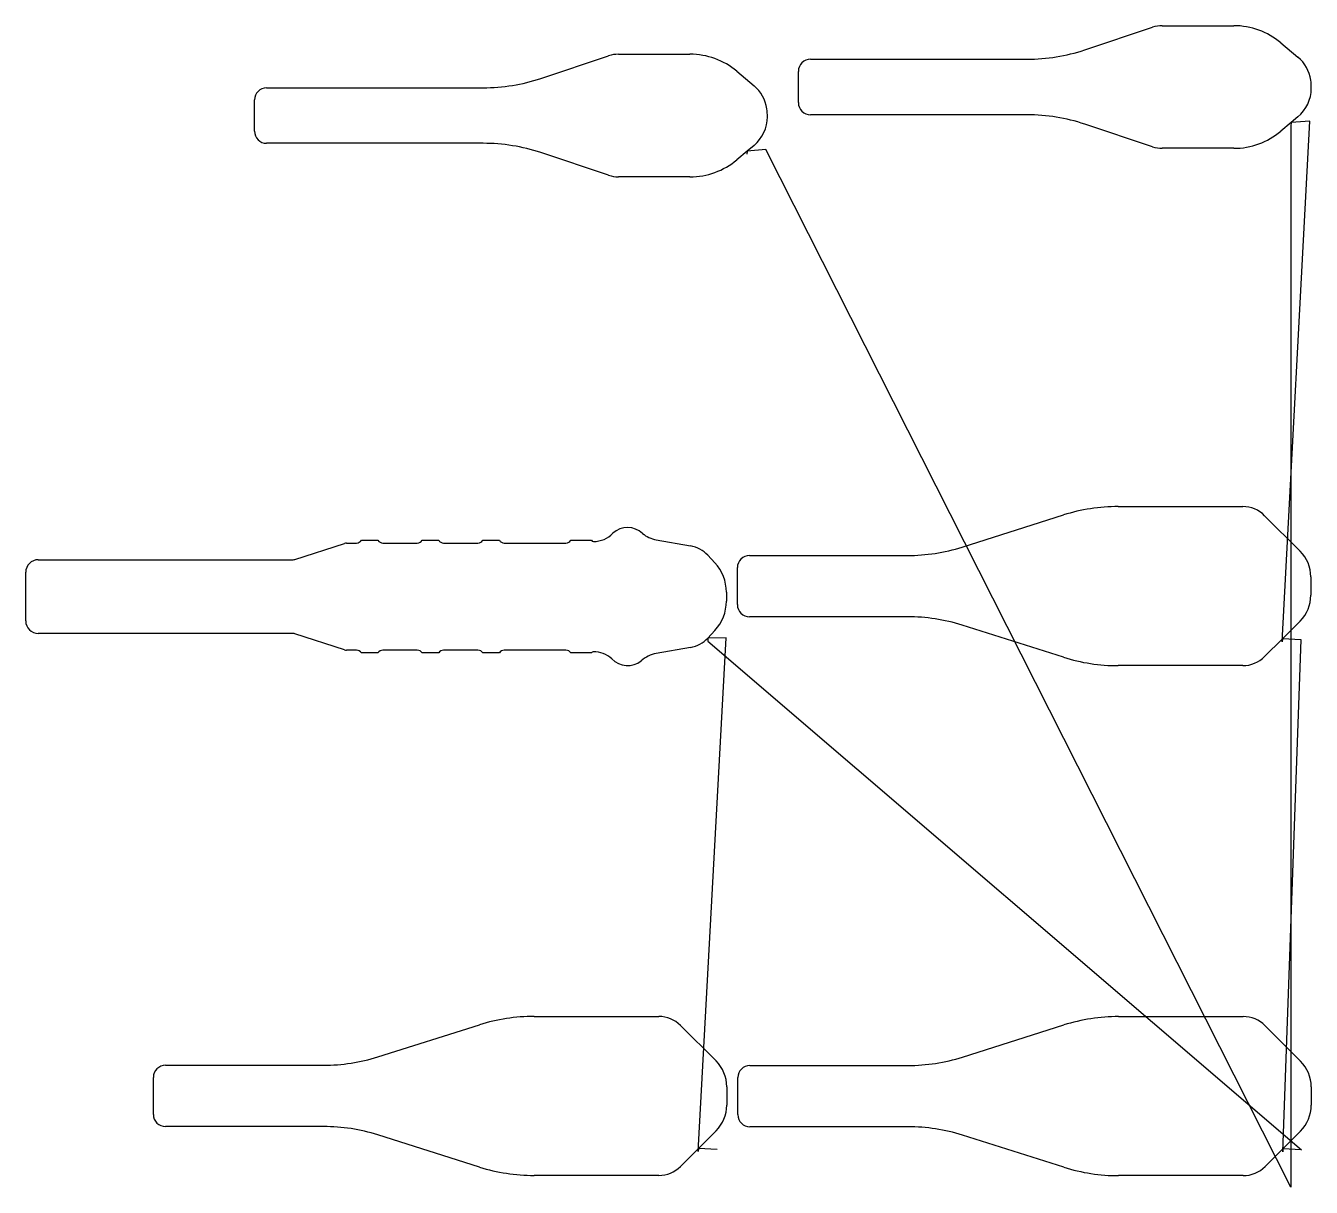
# Model space of a CAD drawing. Header units: metres. Extents: x 927 to 3046, y 0 to 1914.
import ezdxf

# ---------------------------------------------------------------- set-up
doc = ezdxf.new("R2010")
doc.units = ezdxf.units.M

msp = doc.modelspace()

# ---------------------------------------------------------------- linework, layer by layer
at = {"layer": 'TOOL_0'}
for p, q in [((2672.274, 1873.837), (2783.989, 1911.075)), ((2800.117, 1913.692), (2918.046, 1913.692)), ((2995.181, 1885.617), (3023.535, 1861.825)), ((1776.082, 1826.829), (1887.797, 1864.067)), ((1903.925, 1866.684), (2021.854, 1866.684)), ((2220.503, 1858.442), (2577.407, 1858.442)), ((2098.989, 1838.609), (2127.343, 1814.817)), ((2200.503, 1786.942), (2200.503, 1838.442)), ((1324.311, 1811.434), (1681.215, 1811.434)), ((1304.311, 1739.934), (1304.311, 1791.434)), ((2577.407, 1766.942), (2220.503, 1766.942)), ((3023.535, 1763.558), (3012.271, 1754.106)), ((2783.988, 1714.309), (2672.275, 1751.547)), ((3012.269, 1754.107), (2995.179, 1739.767)), ((2997.787, 898.634), (3043.094, 1756.653)), ((3012.271, 1754.106), (3011.805, 1748.804)), ((3011.805, 1748.804), (3011.805, -0.007)), ((3043.094, 1756.653), (3012.269, 1754.107)), ((1681.215, 1719.934), (1324.311, 1719.934)), ((2127.343, 1716.55), (2116.079, 1707.098)), ((1887.796, 1667.301), (1776.083, 1704.539)), ((2116.077, 1707.099), (2098.987, 1692.759)), ((2116.079, 1707.098), (2115.613, 1701.796)), ((2146.902, 1709.644), (2116.077, 1707.099)), ((3011.805, -0.007), (2146.902, 1709.644)), ((2918.044, 1711.692), (2800.116, 1711.692)), ((2021.852, 1664.684), (1903.924, 1664.684)), ((2470.074, 1054.655), (2637.231, 1107.62)), ((2727.332, 1121.422), (2932.667, 1121.422)), ((2968.729, 1106.484), (3027.204, 1048.009)), ((1371.038, 1034.344), (1452.662, 1060.865)), ((1455.984, 1061.391), (1472.48, 1061.391)), ((1480.417, 1065.891), (1507.771, 1065.891)), ((1515.708, 1061.391), (1572.479, 1061.391)), ((1580.416, 1065.891), (1607.77, 1065.891)), ((1615.707, 1061.391), (1672.478, 1061.391)), ((1680.415, 1065.891), (1707.769, 1065.891)), ((1715.706, 1061.391), (1817.477, 1061.391)), ((1825.414, 1065.891), (1859.352, 1065.891)), ((1966.371, 1066.732), (2022.783, 1056.785)), ((2051.087, 1041.417), (2062.835, 1028.819)), ((2119.978, 1040.922), (2380.423, 1040.922)), ((948.094, 1033.891), (1368.18, 1033.891)), ((2099.978, 959.922), (2099.978, 1020.922)), ((927.344, 933.141), (927.344, 1013.141)), ((3044.778, 1005.583), (3044.778, 975.26)), ((2081.842, 980.568), (2081.842, 965.715)), ((2380.423, 939.922), (2119.978, 939.922)), ((3027.204, 932.833), (2997.967, 903.596)), ((1368.18, 912.391), (948.094, 912.391)), ((1452.662, 885.417), (1371.038, 911.938)), ((2062.835, 917.464), (2051.087, 904.866)), ((2637.229, 873.225), (2470.075, 926.189)), ((2035.435, 58.738), (2081.558, 905.166)), ((2081.558, 905.166), (2051.087, 904.866)), ((2051.087, 904.866), (2051.446, 899.748)), ((2051.446, 899.748), (3029.643, 61.771)), ((2997.966, 903.598), (2968.729, 874.361)), ((2997.967, 903.596), (2997.787, 898.634)), ((3028.955, 902.014), (2997.966, 903.598)), ((2998.474, 58.391), (3028.955, 902.014)), ((1472.48, 884.891), (1455.984, 884.891)), ((1507.771, 880.391), (1480.417, 880.391)), ((1572.479, 884.891), (1515.708, 884.891)), ((1607.77, 880.391), (1580.416, 880.391)), ((1672.478, 884.891), (1615.707, 884.891)), ((1707.769, 880.391), (1680.415, 880.391)), ((1817.477, 884.891), (1715.706, 884.891)), ((1859.352, 880.391), (1825.414, 880.391)), ((2022.783, 889.498), (1966.371, 879.551)), ((2932.666, 859.423), (2727.332, 859.423)), ((1764.98, 281.526), (1970.315, 281.526)), ((2728.019, 281.179), (2933.354, 281.179)), ((1507.722, 214.759), (1674.879, 267.724)), ((2006.377, 266.588), (2064.852, 208.113)), ((2470.761, 214.412), (2637.918, 267.377)), ((2969.416, 266.241), (3027.891, 207.766)), ((1157.626, 201.026), (1418.071, 201.026)), ((2120.665, 200.679), (2381.11, 200.679)), ((1137.626, 120.026), (1137.626, 181.026)), ((2100.665, 119.679), (2100.665, 180.679)), ((2082.426, 165.687), (2082.426, 135.364)), ((3045.465, 165.34), (3045.465, 135.017)), ((1418.071, 100.026), (1157.626, 100.026)), ((1674.877, 33.329), (1507.723, 86.293)), ((2064.852, 92.937), (2035.615, 63.7)), ((2381.11, 99.679), (2120.665, 99.679)), ((2637.916, 32.982), (2470.762, 85.946)), ((3027.891, 92.59), (2998.654, 63.353)), ((2035.614, 63.702), (2006.377, 34.465)), ((2035.615, 63.7), (2035.435, 58.738)), ((2066.604, 62.117), (2035.614, 63.702)), ((2998.653, 63.355), (2969.416, 34.118)), ((2998.654, 63.353), (2998.474, 58.391)), ((3029.643, 61.771), (2998.653, 63.355)), ((1970.314, 19.527), (1764.98, 19.527)), ((2933.353, 19.18), (2728.019, 19.18))]:
    msp.add_line(p, q, dxfattribs=at)
for centre, radius, start, end in [((2800.117, 1862.692), 51, 90, 108.435304), ((2918.046, 1793.692), 120, 49.99972, 90), ((1903.925, 1815.684), 51, 90, 108.435304), ((2021.854, 1746.684), 120, 49.99972, 90), ((2577.407, 2158.442), 300, 270, 288.434707), ((2220.503, 1838.442), 20, 90, 180), ((2983.939, 1814.677), 61.569, 8.595462, 49.975669), ((1681.215, 2111.434), 300, 270, 288.434707), ((2971.4, 1813.439), 74.156, 357.860058, 8.093279), ((1324.311, 1791.434), 20, 90, 180), ((2087.747, 1767.669), 61.569, 8.595462, 49.975669), ((2983.958, 1810.692), 61.546, 310.019168, 359.979519), ((2220.503, 1786.942), 20, 180, 270), ((2087.766, 1763.684), 61.546, 310.019168, 359.979519), ((2075.208, 1766.431), 74.156, 357.860058, 8.093279), ((2577.407, 1466.942), 300, 71.565112, 90), ((1324.311, 1739.934), 20, 180, 270), ((2918.044, 1831.692), 120, 270, 310.00028), ((1681.215, 1419.934), 300, 71.565112, 90), ((2800.116, 1762.692), 51, 251.564696, 270), ((2021.852, 1784.684), 120, 270, 310.00028), ((1903.924, 1715.684), 51, 251.564696, 270), ((2727.332, 820.422), 301, 90, 107.41791), ((2932.643, 1070.365), 51.057, 45.026186, 89.973067), ((1919.123, 1051.043), 35.844, 46.947901, 132.589493), ((1455.984, 1050.641), 10.75, 90, 108.000107), ((1472.48, 1070.641), 9.25, 270, 329.101044), ((1515.708, 1070.641), 9.25, 210.898956, 270), ((1572.479, 1070.641), 9.25, 270, 329.101044), ((1615.707, 1070.641), 9.25, 210.898956, 270), ((1672.478, 1070.641), 9.25, 270, 329.101044), ((1715.706, 1070.641), 9.25, 210.898956, 270), ((1817.477, 1070.641), 9.25, 270, 329.101044), ((1862.975, 1068.173), 4.282, 212.20538, 269.772531), ((1862.887, 1108.424), 44.533, 270.091348, 315.897974), ((1974.981, 1115.359), 49.383, 230.53402, 259.959155), ((2013.97, 1006.806), 50.75, 42.99904, 79.999607), ((2119.978, 1020.922), 20, 90, 180), ((2380.423, 1340.422), 299.5, 270, 287.417717), ((2984.719, 1005.558), 60.059, 0.02385, 44.977064), ((948.094, 1013.141), 20.75, 90, 180), ((1368.12, 1043.522), 9.631, 270.356941, 287.63724), ((2011.092, 980.568), 70.75, 0, 42.999924), ((2984.72, 975.284), 60.058, 315.022261, 359.977104), ((2011.092, 965.715), 70.75, 317.000076, 0), ((2119.978, 959.922), 20, 180, 270), ((948.094, 933.141), 20.75, 180, 270), ((2380.423, 640.422), 299.5, 72.582101, 90), ((1368.119, 902.759), 9.632, 72.358894, 89.637147), ((2013.971, 939.477), 50.75, 279.999282, 317.00019), ((1455.984, 895.641), 10.75, 251.999893, 270), ((1472.48, 875.641), 9.25, 30.898956, 90), ((1515.708, 875.641), 9.25, 90, 149.101044), ((1572.479, 875.641), 9.25, 30.898956, 90), ((1615.707, 875.641), 9.25, 90, 149.101044), ((1672.478, 875.641), 9.25, 30.898956, 90), ((1715.706, 875.641), 9.25, 90, 149.101044), ((1817.477, 875.641), 9.25, 30.898956, 90), ((1862.958, 878.141), 4.25, 95.278646, 148.037484), ((1863.021, 838.243), 44.133, 47.122931, 90.589426), ((1919.066, 895.244), 35.846, 223.467232, 309.085175), ((1975.111, 830.53), 49.794, 100.109097, 132.1959), ((2727.332, 1160.423), 301, 252.581727, 270), ((2932.643, 910.48), 51.057, 270.02581, 314.973814), ((1764.98, -19.474), 301, 90, 107.41791), ((1970.291, 230.469), 51.057, 45.026186, 89.973067), ((2728.019, -19.821), 301, 90, 107.41791), ((2933.33, 230.122), 51.057, 45.026186, 89.973067), ((1418.071, 500.526), 299.5, 270, 287.417717), ((2381.11, 500.179), 299.5, 270, 287.417717), ((1157.626, 181.026), 20, 90, 180), ((2022.367, 165.662), 60.059, 0.02385, 44.977064), ((2120.665, 180.679), 20, 90, 180), ((2985.406, 165.315), 60.059, 0.02385, 44.977064), ((2022.368, 135.388), 60.058, 315.022261, 359.977104), ((2985.407, 135.041), 60.058, 315.022261, 359.977104), ((1157.626, 120.026), 20, 180, 270), ((2120.665, 119.679), 20, 180, 270), ((1418.071, -199.474), 299.5, 72.582101, 90), ((2381.11, -199.821), 299.5, 72.582101, 90), ((1764.98, 320.527), 301, 252.581727, 270), ((1970.291, 70.584), 51.057, 270.02581, 314.973814), ((2728.019, 320.18), 301, 252.581727, 270), ((2933.33, 70.237), 51.057, 270.02581, 314.973814)]:
    msp.add_arc(centre, radius, start, end, dxfattribs=at)

doc.saveas('drawing.dxf')
